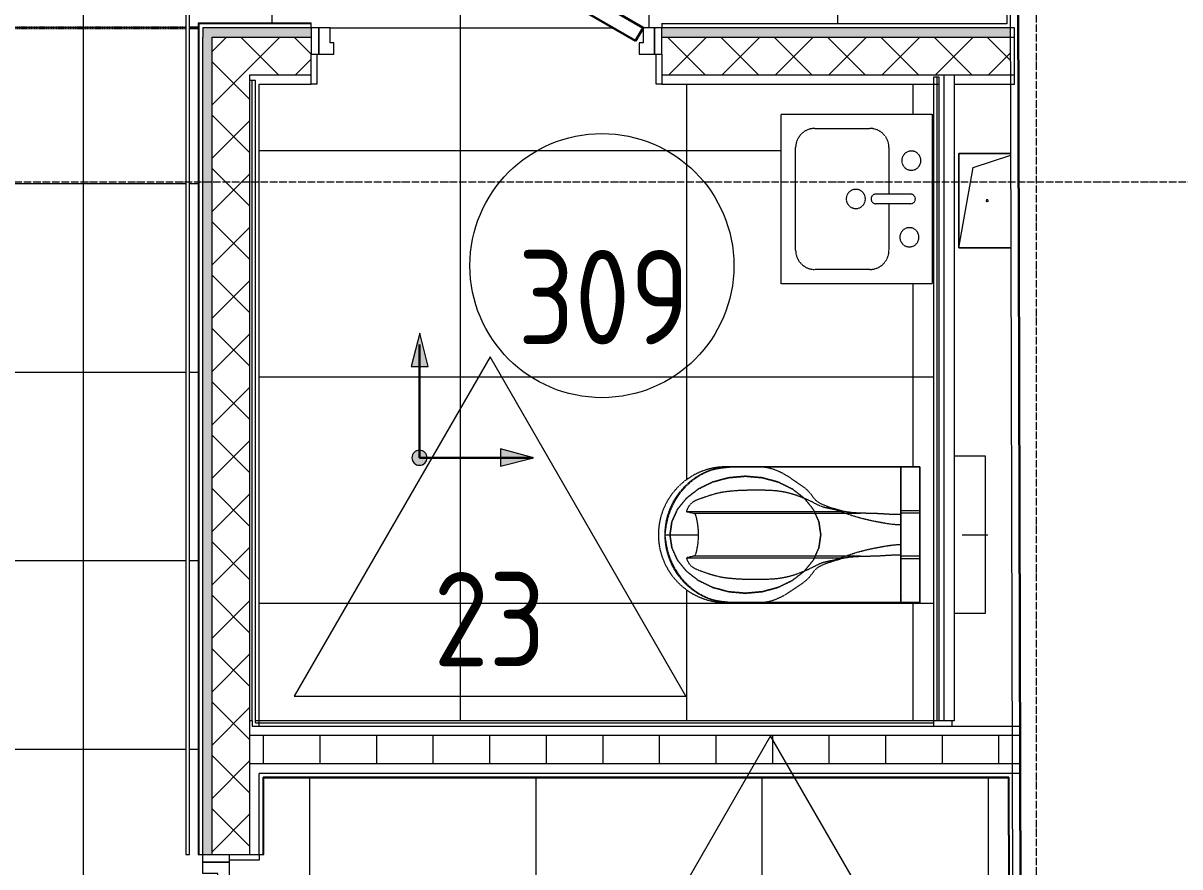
# Model space of a CAD drawing. Header units: millimetres. Extents: x -11798 to 72626, y -32713 to 44110.
# Drawn here: x 4462 to 7530, y 6479 to 8716 of the extents above; entities that cross this region are included whole.
import ezdxf

# ---------------------------------------------------------------- set-up
doc = ezdxf.new("R2010")
doc.units = ezdxf.units.MM
for name, pattern in [('200_ШТРИХ_ш1п0_6_', [1.6, 1, -0.6]), ('ADSK_Линия сетки', [25, 20, -2.5, 0, -2.5]), ('ADSK_Штриховая_ш3 п1_5', [4.5, 3, -1.5])]:
    doc.linetypes.add(name, pattern=pattern)
for name, color, linetype, lineweight in [('Двери', 7, 'Continuous', 9), ('Марки', 7, 'Continuous', 20), ('Марки помещений', 7, 'Continuous', 20), ('Обобщенные модели', 7, 'Continuous', 18), ('Оси', 7, 'Continuous', 9), ('Перекрытие', 7, 'Continuous', 18), ('Перекрытие штриховка', 7, 'Continuous', 18), ('Сантехника', 7, 'Continuous', 18), ('Стены внутренние', 7, 'Continuous', 18), ('Стены несущие', 7, 'Continuous', 30), ('Стены отделка', 7, 'Continuous', 30), ('Стены штриховка', 7, 'Continuous', 9), ('Узлы', 7, 'Continuous', 18)]:
    doc.layers.add(name, color=color, linetype=linetype, lineweight=lineweight)
doc.layers.add('Линии', color=7, linetype='Continuous', lineweight=9, true_color=0x00a600)
doc.layers.add('Линии разделители', color=4, linetype='ADSK_Штриховая_ш3 п1_5', lineweight=40, true_color=0x00ffff)
doc.styles.add('GOST Common_2', font='GOST_Common.ttf', dxfattribs={"width": 0.9, "height": 250})
pattern_1 = [(45, (0, 0), (-70.7107, 70.7107), []), (135, (0, 0), (-70.7107, -70.7107), [])]

# ---------------------------------------------------------------- blocks, each defined once
blk = doc.blocks.new('Sink - Kitchen _11_ - 450 x 400mm-659845-План полов 3-го этажа')
at = {"layer": 'Сантехника', "linetype": '200_ШТРИХ_ш1п0_6_'}
for p, q in [((-209.3, 197.7), (240.7, 197.7)), ((-209.3, -202.3), (-209.3, 197.7)), ((-209.3, -202.3), (-209.3, 197.7)), ((-209.3, 197.7), (240.7, 197.7)), ((240.7, 197.7), (240.7, -202.3)), ((240.7, 197.7), (240.7, -202.3)), ((-120.4, 159.6), (151.8, 159.6)), ((-171.2, -37.2), (-171.2, 108.8)), ((202.6, 108.8), (202.6, -37.2)), ((3, -145.2), (3, -53.1)), ((28.4, -145.2), (28.4, -53.1)), ((3, -88), (-120.4, -88)), ((151.8, -88), (28.4, -88)), ((240.7, -202.3), (-209.3, -202.3)), ((240.7, -202.3), (-209.3, -202.3))]:
    blk.add_line(p, q, dxfattribs=at)
for centre, radius, start, end in [((-120.4, 108.8), 50.8, 90, 180), ((151.8, 108.8), 50.8, 360, 90), ((15.7, 0), 25.4, 360, 180), ((15.7, 0), 25.4, 180, 0), ((-120.4, -37.2), 50.8, 180, 270), ((15.7, -53.1), 12.7, 360, 180), ((151.8, -37.2), 50.8, 270, 0), ((-85.9, -142.1), 25.4, 360, 180), ((117.3, -147.3), 25.4, 360, 180), ((-85.9, -142.1), 25.4, 180, 0), ((15.7, -145.2), 12.7, 180, 0), ((117.3, -147.3), 25.4, 180, 0)]:
    blk.add_arc(centre, radius, start, end, dxfattribs=at)
blk = doc.blocks.new('AC_Дверь_Однопольная_Стальная - 900х2100Н Д32п-6552410-План полов 3-го этажа')
at = {"layer": 'Двери', "lineweight": 30}
for p, q in [((-415, 75), (303.8, 490)), ((303.8, 490), (323.8, 455.4)), ((323.8, 455.4), (-395, 40.4)), ((-395, 40.4), (-415, 75))]:
    blk.add_line(p, q, dxfattribs=at)
at = {"layer": 'Двери'}
for p, q in [((-465, 75), (-445, 75)), ((-465, 5), (-465, 75)), ((-445, 75), (-415, 75)), ((-445, 5), (-445, 75)), ((-445, 75), (-445, 5)), ((-415, 75), (-415, 35)), ((415, 75), (445, 75)), ((415, 35), (415, 75)), ((445, 75), (445, 5)), ((445, 75), (465, 75)), ((445, 5), (445, 75)), ((465, 75), (465, 5)), ((-415, 35), (-405, 35)), ((-405, 35), (-405, 5)), ((405, 35), (415, 35)), ((405, 5), (405, 35)), ((-445, 5), (-465, 5)), ((-405, 5), (-445, 5)), ((445, 5), (405, 5)), ((465, 5), (445, 5))]:
    blk.add_line(p, q, dxfattribs=at)
blk = doc.blocks.new('AC_Дверь_Однопольная_Деревянная - 900х2100Н композитная Д-22л-6552334-План полов 3-го этажа')
at = {"layer": 'Двери', "lineweight": 30}
for p, q in [((-303.8, 490), (-323.8, 455.4)), ((415, 75), (-303.8, 490)), ((-323.8, 455.4), (395, 40.4)), ((395, 40.4), (415, 75))]:
    blk.add_line(p, q, dxfattribs=at)
at = {"layer": 'Двери'}
for p, q in [((-445, 75), (-465, 75)), ((-465, 75), (-465, 5)), ((-415, 75), (-445, 75)), ((-445, 75), (-445, 5)), ((-445, 5), (-445, 75)), ((-415, 35), (-415, 75)), ((445, 75), (415, 75)), ((415, 75), (415, 35)), ((445, 5), (445, 75)), ((465, 75), (445, 75)), ((445, 75), (445, 5)), ((465, 5), (465, 75)), ((-405, 35), (-415, 35)), ((-405, 5), (-405, 35)), ((415, 35), (405, 35)), ((405, 35), (405, 5)), ((-465, 5), (-445, 5)), ((-445, 5), (-405, 5)), ((405, 5), (445, 5)), ((445, 5), (465, 5))]:
    blk.add_line(p, q, dxfattribs=at)
blk = doc.blocks.new('SND_Унитаз_Jika_Olymp_с_инсталяцией - Унитаз_ выпуск прямой_ установка на пол_693х360х360_ PN30_12_ ХВ резьба HP DN15_ К гл_ кон П DN100-V51-План полов 3-го этажа')
at = {"layer": 'Сантехника', "linetype": '200_ШТРИХ_ш1п0_6_'}
for p, q in [((0, -61.7), (0, 6.3)), ((-208, 0), (-208, -82.1)), ((208, 0), (-208, 0)), ((208, -82.1), (208, 0)), ((-180, -174), (-180, -687.1)), ((180, -174), (-180, -174)), ((-180, -174), (180, -174)), ((-180, -224), (-180, -174)), ((-100, -173), (-100, -174)), ((-80, -173), (-100, -173)), ((-80, -173), (-100, -173)), ((-80, -174), (-80, -173)), ((-55, -173), (-55, -174)), ((55, -173), (-55, -173)), ((-53.1, -173), (-55, -173)), ((55, -173), (53.1, -173)), ((55, -174), (55, -173)), ((80, -173), (80, -174)), ((100, -173), (80, -173)), ((100, -173), (80, -173)), ((100, -174), (100, -173)), ((180, -687.1), (180, -174)), ((180, -174), (180, -224)), ((180, -224), (-180, -224))]:
    blk.add_line(p, q, dxfattribs=at)
at = {"layer": 'Сантехника', "color": 253, "linetype": '200_ШТРИХ_ш1п0_6_', "true_color": 0xa3a3a3}
for p, q in [((-180, -224), (-180, -174)), ((-180, -174), (180, -174)), ((-100, -174), (-80, -174)), ((-100, -174), (-80, -174)), ((-61.3, -174), (-63.7, -174)), ((-63.7, -174), (-63.7, -224)), ((-57, -174), (-61.3, -174)), ((-53.5, -174), (-57, -174)), ((-57, -174), (-57, -224)), ((-55, -174), (-53.1, -174)), ((-55, -174), (55, -174)), ((53.1, -174), (55, -174)), ((57, -174), (53.5, -174)), ((61.3, -174), (57, -174)), ((57, -174), (57, -224)), ((63.7, -174), (61.3, -174)), ((63.7, -174), (63.7, -224)), ((80, -174), (100, -174)), ((80, -174), (100, -174)), ((180, -174), (180, -224)), ((-63.7, -224), (-61.3, -224)), ((-61.3, -224), (-57, -224)), ((-57, -224), (-53.6, -224)), ((-53.3, -224), (-25.8, -224)), ((25.8, -224), (-25.8, -224)), ((53.3, -224), (25.8, -224)), ((53.6, -224), (57, -224)), ((57, -224), (61.3, -224)), ((61.3, -224), (63.7, -224)), ((57, -330.9), (57, -451.7)), ((-57, -451.7), (-57, -348.1)), ((-61.3, -453.6), (-61.3, -375.6)), ((61.3, -453.6), (61.3, -375.6)), ((-96.6, -480.1), (-121.2, -511.8)), ((-121.2, -511.8), (-139.7, -549.7))]:
    blk.add_line(p, q, dxfattribs=at)
at = {"layer": 'Сантехника', "color": 9, "linetype": '200_ШТРИХ_ш1п0_6_', "true_color": 0xc7c7c7}
for p, q in [((-28.5, -174), (-53.5, -174)), ((-53.1, -174), (53.1, -174)), ((-14.8, -174), (-27.6, -174)), ((14.2, -174), (-14.2, -174)), ((27.6, -174), (14.8, -174)), ((53.5, -174), (28.5, -174)), ((-53.6, -224), (53.6, -224)), ((-48, -224), (-53.3, -224)), ((-37.8, -224), (-46.9, -224)), ((-26.5, -224), (-36.8, -224)), ((0, -224), (-25.8, -224)), ((25.8, -224), (0, -224)), ((36.8, -224), (26.5, -224)), ((46.9, -224), (37.8, -224)), ((53.3, -224), (48, -224)), ((-57, -348.1), (-57, -330.9))]:
    blk.add_line(p, q, dxfattribs=at)
at = {"layer": 'Сантехника', "color": 251, "linetype": '200_ШТРИХ_ш1п0_6_', "true_color": 0x666666}
for p, q in [((53.1, -173), (-53.1, -173)), ((-180, -687.1), (-180, -224)), ((180, -224), (180, -687.1)), ((-61.3, -375.6), (-61.3, -374.1)), ((61.3, -375.6), (61.3, -374.1)), ((-61.3, -455.4), (-61.3, -453.6)), ((-61.3, -792.9), (-61.3, -456.3)), ((-57, -773.7), (-57, -451.7)), ((57, -451.7), (57, -773.7)), ((61.3, -456.3), (61.3, -453.6)), ((61.3, -792.9), (61.3, -457.2)), ((0, -836.5), (0, -761.4))]:
    blk.add_line(p, q, dxfattribs=at)
at = {"layer": 'Сантехника', "color": 254, "linetype": '200_ШТРИХ_ш1п0_6_', "true_color": 0xdddddd}
blk.add_line((0, -850.2), (0, -836.5), dxfattribs=at)
at = {"layer": 'Сантехника', "linetype": '200_ШТРИХ_ш1п0_6_', "flags": 128}
for points in [[(-61.7, -376.2), (-71.7, -411.6), (-75, -420.3)], [(75, -420.3), (62.3, -378.9), (61.7, -376.2)], [(0, -836.5), (-34.5, -831.5), (-67.3, -816.7), (-96.6, -792.9), (-121.2, -761.2), (-139.7, -723.3), (-151.1, -681), (-155, -636.5), (-151.1, -592), (-139.7, -549.7), (-121.2, -511.8), (-96.6, -480.1), (-67.3, -456.3), (-34.5, -441.5), (0, -436.5)], [(0, -436.5), (34.5, -441.5), (67.3, -456.3), (96.6, -480.1), (121.2, -511.8), (139.7, -549.7), (151.1, -592), (155, -636.5), (151.1, -681), (139.7, -723.3), (121.2, -761.2), (96.6, -792.9), (67.3, -816.7), (34.5, -831.5), (0, -836.5)]]:
    blk.add_lwpolyline(points, dxfattribs=at)
at = {"layer": 'Сантехника', "color": 251, "linetype": '200_ШТРИХ_ш1п0_6_', "true_color": 0x666666, "flags": 128}
for points in [[(0, -436.5), (-34.5, -441.5), (-67.3, -456.3), (-96.6, -480.1), (-121.2, -511.8), (-139.7, -549.7), (-151.1, -592), (-155, -636.5), (-151.1, -681), (-139.7, -723.3), (-121.2, -761.2), (-96.6, -792.9), (-67.3, -816.7), (-34.5, -831.5), (0, -836.5)], [(0, -836.5), (-34.5, -831.5), (-67.3, -816.7), (-96.6, -792.9), (-121.2, -761.2), (-139.7, -723.3), (-151.1, -681), (-155, -636.5), (-151.1, -592), (-139.7, -549.7), (-121.2, -511.8), (-96.6, -480.1), (-67.3, -456.3), (-34.5, -441.5), (0, -436.5)], [(0, -836.5), (34.5, -831.5), (67.3, -816.7), (96.6, -792.9), (121.2, -761.2), (139.7, -723.3), (151.1, -681), (155, -636.5), (151.1, -592), (139.7, -549.7), (121.2, -511.8), (96.6, -480.1), (67.3, -456.3), (34.5, -441.5), (0, -436.5)], [(0, -436.5), (34.5, -441.5), (67.3, -456.3), (96.6, -480.1), (121.2, -511.8), (139.7, -549.7), (151.1, -592), (155, -636.5), (151.1, -681), (139.7, -723.3), (121.2, -761.2), (96.6, -792.9), (67.3, -816.7), (34.5, -831.5), (0, -836.5)], [(-61.3, -792.9), (-59.2, -783.4), (-57, -773.7)], [(57, -773.7), (59.2, -783.4), (61.3, -792.9)]]:
    blk.add_lwpolyline(points, dxfattribs=at)
at = {"layer": 'Сантехника', "color": 253, "linetype": '200_ШТРИХ_ш1п0_6_', "true_color": 0xa3a3a3, "flags": 128}
for points in [[(0, -436.5), (-34.5, -441.5), (-67.3, -456.3), (-96.6, -480.1)], [(0, -836.5), (34.5, -831.5), (67.3, -816.7), (96.6, -792.9), (121.2, -761.2), (139.7, -723.3), (151.1, -681), (155, -636.5), (151.1, -592), (139.7, -549.7), (121.2, -511.8), (96.6, -480.1), (67.3, -456.3), (34.5, -441.5), (0, -436.5)], [(-139.7, -549.7), (-151.1, -592), (-155, -636.5), (-151.1, -681), (-139.7, -723.3), (-121.2, -761.2), (-96.6, -792.9), (-67.3, -816.7), (-34.5, -831.5), (0, -836.5)]]:
    blk.add_lwpolyline(points, dxfattribs=at)
at = {"layer": 'Сантехника', "linetype": '200_ШТРИХ_ш1п0_6_'}
blk.add_arc((0, -687.1), 180, 180, 360, dxfattribs=at)
at = {"layer": 'Сантехника', "color": 251, "linetype": '200_ШТРИХ_ш1п0_6_', "true_color": 0x666666}
for start, end in [(185.6382, 212.294), (327.706, 354.3618), (212.4218, 327.5782)]:
    blk.add_arc((0, -669.3), 180.9, start, end, dxfattribs=at)
at = {"layer": 'Сантехника', "color": 253, "linetype": '200_ШТРИХ_ш1п0_6_', "true_color": 0xa3a3a3}
for points, knots in [([(-63.7, -174), (-63.7, -174), (-123.3, -174), (-151, -174), (-165.4, -174), (-177, -174), (-180, -174)], [-0.4835333, -0.4835333, -0.4835333, -0.4835333, -0.3327462, -0.1789595, -0.0919515, 0, 0, 0, 0]), ([(180, -174), (177, -174), (165.4, -174), (151, -174), (123.3, -174), (63.7, -174), (63.7, -174)], [-0.4835333, -0.4835333, -0.4835333, -0.4835333, -0.3915817, -0.3045737, -0.1507871, 0, 0, 0, 0]), ([(-171.3, -224), (-169.6, -224), (-162.8, -224), (-157.6, -224), (-152.9, -224), (-152.8, -224)], [0.0610774, 0.0610774, 0.0610774, 0.0610774, 0.0919515, 0.1789595, 0.1802088, 0.1802088, 0.1802088, 0.1802088]), ([(-145.4, -224), (-138, -224), (-122.1, -224), (-92.6, -224), (-83.1, -224)], [0.2216194, 0.2216194, 0.2216194, 0.2216194, 0.3327462, 0.4029444, 0.4029444, 0.4029444, 0.4029444]), ([(109.4, -224), (110.7, -224), (113.5, -224), (116.1, -224), (117.4, -224)], [0.14103053, 0.14103053, 0.14103053, 0.14103053, 0.15078706, 0.16117775, 0.16117775, 0.16117775, 0.16117775]), ([(152.8, -224), (152.9, -224), (157.6, -224), (162.8, -224), (169.6, -224), (171.3, -224)], [0.3033245, 0.3033245, 0.3033245, 0.3033245, 0.3045737, 0.3915817, 0.4224559, 0.4224559, 0.4224559, 0.4224559]), ([(-64.4, -389.8), (-64.5, -390.3), (-65.2, -393.7), (-66.4, -400), (-68.6, -411), (-70.7, -421.2), (-73.1, -430.1), (-74.5, -434.3), (-75.2, -436.2)], [0.0325818, 0.0325818, 0.0325818, 0.0325818, 0.0357143, 0.0535714, 0.0714286, 0.1071429, 0.125, 0.1410134, 0.1410134, 0.1410134, 0.1410134]), ([(64.3, -389.1), (64.2, -388.5), (63.7, -386.4), (63.3, -384.3), (63, -382.8)], [0.96470665, 0.96470665, 0.96470665, 0.96470665, 0.96875, 0.97881568, 0.97881568, 0.97881568, 0.97881568]), ([(95.6, -479.3), (93.8, -474.9), (91, -468.2), (86.9, -459.6), (83.8, -453.5), (80.5, -447.5), (77.4, -441.4), (74.7, -435.1), (72.7, -428.8), (71.1, -422.5), (69.6, -415.7), (68.2, -408.7), (66.4, -399.8), (65.1, -393.3), (64.3, -389.2)], [0.7504978, 0.7504978, 0.7504978, 0.7504978, 0.78125, 0.796875, 0.8125, 0.828125, 0.84375, 0.859375, 0.875, 0.890625, 0.90625, 0.921875, 0.9375, 0.9643126, 0.9643126, 0.9643126, 0.9643126]), ([(-75.9, -437.9), (-76.7, -439.7), (-78.5, -443.7), (-81.9, -450.1), (-85.7, -457.2), (-89.3, -464.7), (-92.5, -471.9), (-94.6, -476.7), (-95.5, -479)], [0.145721, 0.145721, 0.145721, 0.145721, 0.1607143, 0.1785714, 0.1964286, 0.2142857, 0.2321429, 0.2490928, 0.2490928, 0.2490928, 0.2490928])]:
    blk.add_open_spline(points, degree=3, knots=knots, dxfattribs=at)
for points in [[(-180, -224), (-179.3, -224), (-178.6, -224), (-177.7, -224)], [(-176.6, -224), (-176, -224), (-175.4, -224), (-174.7, -224)], [(-174.6, -224), (-173.6, -224), (-172.5, -224), (-171.4, -224)], [(-152.6, -224), (-150.5, -224), (-148.3, -224), (-145.7, -224)], [(-83.1, -224), (-72.1, -224), (-63.7, -224), (-63.7, -224)], [(63.7, -224), (63.7, -224), (82.7, -224), (100.6, -224)], [(100.6, -224), (103.6, -224), (106.5, -224), (109.4, -224)], [(117.4, -224), (122.5, -224), (126.9, -224), (130.8, -224)], [(130.8, -224), (132.8, -224), (134.6, -224), (136.3, -224)], [(136.3, -224), (138, -224), (139.6, -224), (141.2, -224)], [(141.2, -224), (142.7, -224), (144.1, -224), (145.4, -224)], [(145.7, -224), (148.3, -224), (150.5, -224), (152.6, -224)], [(171.4, -224), (172.5, -224), (173.6, -224), (174.6, -224)], [(174.7, -224), (175.4, -224), (176, -224), (176.6, -224)], [(177.7, -224), (178.6, -224), (179.3, -224), (180, -224)], [(-54.4, -260.4), (-54.4, -260.6), (-54.4, -260.8), (-54.4, -260.9)], [(54.4, -260.9), (54.4, -260.8), (54.4, -260.6), (54.4, -260.4)], [(-63.2, -383.7), (-63.6, -385.6), (-64, -387.6), (-64.4, -389.6)], [(-61.3, -374.1), (-61.9, -376.9), (-62.4, -379.8), (-63, -382.7)], [(62.9, -382.4), (62.4, -379.5), (61.8, -376.7), (61.3, -374.1)]]:
    blk.add_open_spline(points, degree=3, dxfattribs=at)
at = {"layer": 'Сантехника', "color": 251, "linetype": '200_ШТРИХ_ш1п0_6_', "true_color": 0x666666}
for points, knots in [([(-53.3, -224), (-53.2, -227), (-53.2, -231.6), (-53.3, -237.7), (-53.4, -242.2), (-53.6, -246.8), (-53.8, -251.4), (-54.1, -255.9), (-54.3, -258.9), (-54.4, -260.4)], [-1, -1, -1, -1, -0.9166667, -0.875, -0.8333333, -0.7916667, -0.75, -0.7083333, -0.6666667, -0.6666667, -0.6666667, -0.6666667]), ([(52.7, -359.6), (52.5, -359.1), (43.8, -332.7), (35.3, -298.5), (25.9, -241.7), (25.8, -224)], [1.9415219, 1.9415219, 1.9415219, 1.9415219, 1.9457294, 2.1573334, 2.2969868, 2.2969868, 2.2969868, 2.2969868]), ([(53.4, -242.2), (53.4, -240.7), (53.3, -237.7), (53.2, -231.6), (53.2, -227), (53.3, -224)], [-0.1666667, -0.1666667, -0.1666667, -0.1666667, -0.125, -0.0833333, 0, 0, 0, 0]), ([(54.4, -260.4), (54.3, -259.7), (54.3, -258.2), (54.1, -255.2), (53.8, -251.4), (53.6, -246.8), (53.5, -243.8), (53.4, -242.2)], [-0.3333333, -0.3333333, -0.3333333, -0.3333333, -0.3125, -0.2916667, -0.25, -0.2083333, -0.1666667, -0.1666667, -0.1666667, -0.1666667]), ([(-54.4, -260.9), (-54.4, -261.5), (-54.5, -262.8), (-54.7, -265.7), (-54.9, -269.4), (-55.2, -273.8), (-55.5, -278.3), (-55.7, -282.8), (-55.9, -287.3), (-56, -291.1), (-56.1, -294.1), (-56.2, -296.4), (-56.2, -298.6), (-56.3, -301.6), (-56.4, -305.4), (-56.5, -309.1), (-56.5, -312), (-56.6, -313.5), (-56.6, -314.2)], [-0.662481, -0.662481, -0.662481, -0.662481, -0.6458333, -0.625, -0.5833333, -0.5416667, -0.5, -0.4583333, -0.4166667, -0.375, -0.3541667, -0.3333333, -0.3125, -0.2916667, -0.25, -0.2083333, -0.1875, -0.1666667, -0.1666667, -0.1666667, -0.1666667]), ([(-30.4, -267.3), (-31.3, -272.8), (-36.6, -301.9), (-41.6, -323.2), (-47.2, -342.2)], [0.1020883, 0.1020883, 0.1020883, 0.1020883, 0.1396534, 0.3062649, 0.3062649, 0.3062649, 0.3062649]), ([(57, -330.9), (57, -328.2), (56.9, -324.1), (56.8, -319.2), (56.7, -316.4), (56.6, -314.2), (56.5, -312), (56.5, -309.1), (56.4, -305.4), (56.3, -301.6), (56.2, -298.6), (56.2, -296.4), (56.1, -294.1), (56, -291.1), (55.9, -287.3), (55.7, -282.8), (55.5, -278.3), (55.2, -273.8), (54.9, -269.4), (54.7, -265.7), (54.5, -262.8), (54.4, -261.5), (54.4, -260.9)], [-1, -1, -1, -1, -0.9166667, -0.875, -0.8541667, -0.8333333, -0.8125, -0.7916667, -0.75, -0.7083333, -0.6875, -0.6666667, -0.6458333, -0.625, -0.5833333, -0.5416667, -0.5, -0.4583333, -0.4166667, -0.375, -0.3541667, -0.337519, -0.337519, -0.337519, -0.337519]), ([(-57, -330.9), (-57.1, -333.5), (-57.3, -337.1), (-57.5, -341.5), (-57.7, -344.6), (-57.9, -347.4), (-58.1, -349.9), (-58.3, -352.3), (-58.5, -354.1), (-58.6, -355.6), (-58.8, -357), (-59, -358.6), (-59.2, -360.5), (-59.4, -361.7), (-59.4, -362.2)], [-1, -1, -1, -1, -0.9, -0.85, -0.8, -0.75, -0.7, -0.65, -0.6, -0.575, -0.55, -0.5, -0.45, -0.4, -0.4, -0.4, -0.4]), ([(-56.6, -314.2), (-56.6, -314.9), (-56.7, -316.4), (-56.8, -319.2), (-56.9, -324.1), (-57, -328.2), (-57, -330.9)], [-0.1666667, -0.1666667, -0.1666667, -0.1666667, -0.1458333, -0.125, -0.0833333, 0, 0, 0, 0]), ([(61.3, -374.1), (61, -372.4), (60.5, -369.6), (60, -366.1), (59.7, -364), (59.4, -362.2), (59.2, -360.5), (59, -358.6), (58.8, -357), (58.6, -355.6), (58.5, -354.5), (58.4, -353.4), (58.3, -351.9), (58.1, -349.9), (57.9, -347.4), (57.7, -344.6), (57.5, -341.5), (57.3, -337.1), (57.1, -333.5), (57, -330.9)], [-1, -1, -1, -1, -0.8, -0.7, -0.65, -0.6, -0.55, -0.5, -0.45, -0.425, -0.4, -0.375, -0.35, -0.3, -0.25, -0.2, -0.15, -0.1, 0, 0, 0, 0]), ([(-59.4, -362.2), (-59.5, -362.8), (-59.7, -364), (-60, -366.1), (-60.2, -367.6), (-60.4, -368.6)], [-0.4, -0.4, -0.4, -0.4, -0.35, -0.3, -0.2, -0.2, -0.2, -0.2]), ([(-47.2, -342.2), (-48.7, -347.3), (-50.5, -353.1), (-52.5, -359.1), (-52.7, -359.6)], [0.3062649, 0.3062649, 0.3062649, 0.3062649, 0.35125739, 0.35546488, 0.35546488, 0.35546488, 0.35546488]), ([(146.6, -772.8), (148.3, -770.5), (156.2, -759.4), (166.6, -739.7), (174.6, -716.7), (180, -671.5), (180, -628.9), (180, -593), (176.2, -566.8), (160.9, -531.7), (138.4, -500.1), (117, -467.4), (89.3, -451.4), (77.2, -427.9), (59.9, -381.5), (52.9, -360.3)], [0.412396, 0.412396, 0.412396, 0.412396, 0.440465, 0.549855, 0.661365, 0.784431, 0.920061, 1.034847, 1.144883, 1.258166, 1.385176, 1.505348, 1.612311, 1.767859, 1.939678, 1.939678, 1.939678, 1.939678]), ([(-59.6, -379.7), (-65.1, -395.2), (-78.7, -430.7), (-89.3, -451.4), (-117, -467.4), (-131.1, -489), (-139, -500.4), (-139.4, -501.1)], [0.4083532, 0.4083532, 0.4083532, 0.4083532, 0.5291275, 0.6846754, 0.791639, 0.9118103, 0.9187947, 0.9187947, 0.9187947, 0.9187947]), ([(108, -513.3), (107.9, -512.9), (107.2, -510.3), (105.7, -505.6), (103.4, -499.1), (101, -492.6), (98.5, -486.4), (96.8, -482.2), (96, -480.2)], [0.66926692, 0.66926692, 0.66926692, 0.66926692, 0.671875, 0.6875, 0.703125, 0.71875, 0.734375, 0.74830462, 0.74830462, 0.74830462, 0.74830462]), ([(-148.7, -514.8), (-152.9, -521), (-163.5, -537.5), (-176.2, -566.8), (-180, -593), (-180, -615.5), (-180, -627.8), (-180, -628)], [0.9698389, 0.9698389, 0.9698389, 0.9698389, 1.0388212, 1.1521038, 1.2621401, 1.3769255, 1.3781921, 1.3781921, 1.3781921, 1.3781921]), ([(91.2, -766.5), (92.2, -764.4), (93.9, -759.9), (97.2, -750.8), (101.1, -739.7), (105.5, -726.3), (108.7, -714.8), (110.8, -705.9), (112.1, -699.4), (113.2, -693), (114.1, -686.2), (114.9, -679), (115.6, -671.8), (116.2, -664.9), (116.7, -658.4), (117.1, -651.7), (117.4, -644.5), (117.6, -637.2), (117.7, -630), (117.8, -622.9), (117.8, -613.3), (117.8, -603.6), (117.8, -594.4), (117.8, -587.8), (117.6, -581.2), (117.4, -572.1), (116.7, -560.2), (115.5, -548.8), (114, -539.6), (112.8, -532.6), (111.3, -525.6), (109.7, -519.3), (108.6, -515.3), (108.1, -513.6)], [0.09375, 0.09375, 0.09375, 0.09375, 0.109375, 0.125, 0.15625, 0.1875, 0.21875, 0.234375, 0.25, 0.265625, 0.28125, 0.296875, 0.3125, 0.328125, 0.34375, 0.359375, 0.375, 0.390625, 0.40625, 0.421875, 0.4375, 0.46875, 0.484375, 0.5, 0.515625, 0.53125, 0.5625, 0.59375, 0.609375, 0.625, 0.640625, 0.65625, 0.6686345, 0.6686345, 0.6686345, 0.6686345]), ([(-111, -524.7), (-111.6, -527.3), (-112.8, -532.6), (-114.7, -543), (-116.4, -556.1), (-117.3, -569.9), (-117.6, -580.1), (-117.7, -584.9), (-117.7, -587.2)], [0.3571429, 0.3571429, 0.3571429, 0.3571429, 0.375, 0.3928571, 0.4285714, 0.4642857, 0.4821429, 0.4984632, 0.4984632, 0.4984632, 0.4984632]), ([(-117.7, -587.8), (-117.8, -590.3), (-117.8, -595.3), (-117.8, -605.7), (-117.8, -619.6), (-117.7, -633.5), (-117.4, -644.5), (-117, -652.7), (-116.5, -660.4), (-116, -667.8), (-115.3, -675.6), (-114.4, -683.5), (-113.4, -691.6), (-112.1, -699.6), (-110.5, -707.3), (-108.6, -714.9), (-106.6, -722.2), (-104.3, -729.7), (-101.8, -737.4), (-99.1, -745.3), (-96.3, -753.4), (-93.4, -761.2), (-90.4, -768.6), (-86.8, -775.2), (-82.4, -780.9), (-76.8, -785.9), (-70, -789.9), (-64.6, -792), (-61.7, -792.9)], [0.5, 0.5, 0.5, 0.5, 0.5178571, 0.5357143, 0.5714286, 0.6071429, 0.625, 0.6428571, 0.6607143, 0.6785714, 0.6964286, 0.7142857, 0.7321429, 0.75, 0.7678571, 0.7857143, 0.8035714, 0.8214286, 0.8392857, 0.8571429, 0.875, 0.8928571, 0.9107143, 0.9285714, 0.9464286, 0.9642857, 0.9821429, 0.9992765, 0.9992765, 0.9992765, 0.9992765]), ([(-180, -628), (-180, -642.3), (-180, -665.6), (-177.6, -690.1), (-176.6, -698)], [1.3781921, 1.3781921, 1.3781921, 1.3781921, 1.5125553, 1.5823687, 1.5823687, 1.5823687, 1.5823687]), ([(-176.6, -698), (-175.8, -703.9), (-172.9, -721.4), (-168.2, -735.1), (-162.8, -746.4), (-161.2, -749.4)], [1.5823687, 1.5823687, 1.5823687, 1.5823687, 1.6356217, 1.7471319, 1.7865453, 1.7865453, 1.7865453, 1.7865453]), ([(-161.2, -749.4), (-158.5, -754.8), (-153.9, -762.6), (-148.3, -770.5), (-146.6, -772.8)], [1.78654526, 1.78654526, 1.78654526, 1.78654526, 1.85652145, 1.88459124, 1.88459124, 1.88459124, 1.88459124]), ([(-55.6, -770.9), (-54.7, -770), (-51.9, -768.6), (-45.1, -766.7), (-37.5, -765.2), (-30.6, -764), (-25, -763.2), (-19, -762.5), (-10.8, -761.7), (-4.3, -761.5), (0, -761.4)], [-0.8571429, -0.8571429, -0.8571429, -0.8571429, -0.7142857, -0.5714286, -0.4285714, -0.3571429, -0.2857143, -0.2142857, -0.1428571, 0, 0, 0, 0]), ([(0, -761.4), (4.3, -761.5), (10.8, -761.7), (19, -762.5), (25, -763.2), (30.6, -764), (37.5, -765.2), (45.1, -766.7), (51.8, -768.6), (54.5, -770), (55.5, -770.7)], [-1, -1, -1, -1, -0.8571429, -0.7857143, -0.7142857, -0.6428571, -0.5714286, -0.4285714, -0.2857143, -0.1501056, -0.1501056, -0.1501056, -0.1501056]), ([(61.7, -792.9), (64.1, -792.2), (68.8, -790.4), (75, -787.1), (80.3, -783), (84.6, -778.3), (88.2, -772.9), (90.1, -768.9), (91, -767)], [0.000766, 0.000766, 0.000766, 0.000766, 0.015625, 0.03125, 0.046875, 0.0625, 0.078125, 0.09263221, 0.09263221, 0.09263221, 0.09263221]), ([(79.2, -828.9), (96.8, -820.1), (120.9, -803.2), (139.4, -782.4), (145.9, -773.8)], [0.1531325, 0.1531325, 0.1531325, 0.1531325, 0.3021674, 0.4083532, 0.4083532, 0.4083532, 0.4083532]), ([(-124, -798.1), (-123.7, -798.4), (-115.4, -806.1), (-106.2, -813.2), (-96.1, -819.5)], [1.9907219, 1.9907219, 1.9907219, 1.9907219, 1.9948194, 2.0928102, 2.0928102, 2.0928102, 2.0928102]), ([(-78.3, -829.4), (-78, -829.5), (-60, -838.4), (-38.3, -846.1), (0, -850.2)], [2.1463883, 2.1463883, 2.1463883, 2.1463883, 2.148663, 2.2969868, 2.2969868, 2.2969868, 2.2969868]), ([(0, -850.2), (38.3, -846.1), (60, -838.4), (78, -829.5), (78.3, -829.4)], [0, 0, 0, 0, 0.1483237, 0.1505985, 0.1505985, 0.1505985, 0.1505985])]:
    blk.add_open_spline(points, degree=3, knots=knots, dxfattribs=at)
for points in [[(-25.8, -224), (-25.9, -236.9), (-27.9, -252.5), (-30.4, -267.3)], [(-52.9, -360.3), (-55, -366.6), (-57.3, -373.1), (-59.6, -379.7)], [(-60.4, -368.6), (-60.7, -370.6), (-61, -372.4), (-61.3, -374.1)], [(-96, -480.2), (-97.9, -484.8), (-99.8, -489.4), (-101.6, -494.1)], [(-139.4, -501.1), (-142.5, -505.6), (-145.7, -510.2), (-148.7, -514.8)], [(-101.6, -494.1), (-102.5, -496.6), (-104.3, -501.6), (-106.8, -509.1), (-109.1, -516.8), (-110.4, -522.1), (-111, -524.7)], [(-145.9, -773.8), (-139.6, -782.1), (-132.2, -790.4), (-124, -798.1)], [(-57, -773.7), (-57, -772.6), (-56.5, -771.7), (-55.6, -770.9)], [(55.6, -770.9), (56.5, -771.7), (57, -772.6), (57, -773.7)], [(-96.1, -819.5), (-90.9, -822.8), (-85.2, -825.9), (-79.2, -828.9)]]:
    blk.add_open_spline(points, degree=3, dxfattribs=at)
blk = doc.blocks.new('GM_Отверстие прямоугольное _в плите_ - Отверстие-V54-План полов 3-го этажа')
at = {"layer": 'Обобщенные модели'}
for p, q in [((-75, -125), (-75, 125)), ((-75, 125), (62.9, 125)), ((62.9, 125), (-75, 125)), ((-75, 125), (-75, -125)), ((-37.5, 87.5), (62.9, 121)), ((-75, -125), (-37.5, 87.5)), ((63.6, -125), (-75, -125)), ((-75, -125), (63.6, -125))]:
    blk.add_line(p, q, dxfattribs=at)
for start, end in [(360, 180), (180, 360), (60, 165), (300, 360), (195, 270)]:
    blk.add_arc((0, 0), 2.5, start, end, dxfattribs=at)
blk = doc.blocks.new('ADSK_Марка_Помещение_ОдноЗначение - Номер-159740-План полов 3-го этажа')
at = {"layer": 'Марки помещений'}
blk.add_circle((0, 0), 3.5, dxfattribs=at)
blk = doc.blocks.new('ADSK_Марка_ПерекрытиеПол - Экземпляр_Отделка пола-158379-План полов 3-го этажа')
at = {"layer": 'Марки', "color": 1, "true_color": 0xff0000}
for p, q in [((0, 9), (-5.196, 0)), ((5.196, 0), (0, 9)), ((-5.196, 0), (5.196, 0))]:
    blk.add_line(p, q, dxfattribs=at)
blk = doc.blocks.new('ADSK_Марка_ПерекрытиеПол - Экземпляр_Отделка пола-V59-План полов 3-го этажа')
at = {"layer": 'Марки', "color": 1, "true_color": 0xff0000}
for p, q in [((0, 9), (-5.196, 0)), ((5.196, 0), (0, 9)), ((-5.196, 0), (5.196, 0))]:
    blk.add_line(p, q, dxfattribs=at)

msp = doc.modelspace()

# ---------------------------------------------------------------- hatches: boundary and pattern name
at = {"layer": 'Перекрытие штриховка', "lineweight": 9, "true_color": 0x787878}
h = msp.add_hatch(dxfattribs=at)
h.set_pattern_fill('FP_59', color=8, style=0, pattern_type=2)
h.set_pattern_definition([(0, (10622.2, 41790.47), (0, 500), []), (90, (10622.2, 41790.47), (-500, 3e-14), [])])
h.paths.add_polyline_path([(7069.038, 8715.542), (7071.043, 8713.542), (7070.517, 8715.542)])
h.paths.add_polyline_path([(1326, 8703.542), (4893.531, 8703.542), (4893.531, 8748.542), (5226.372, 8748.542), (5226.372, 8738.542), (4903.531, 8738.542), (4903.531, 8703.542), (4926.531, 8703.542), (4926.531, 8713.542), (4928.531, 8713.542), (4928.533, 8715.542), (5226.372, 8715.542), (5226.372, 8703.542), (6026.372, 8703.542), (5367.571, 9083.901), (5387.571, 9118.542), (6106.372, 8703.542), (6156.372, 8703.542), (6156.372, 8715.542), (7069.038, 8715.542), (7069.038, 8908.238), (7070.517, 8908.238), (7070.517, 8910.238), (7277.313, 8910.238), (7277.313, 8913.238), (7065.503, 8913.238), (7065.976, 8738.542), (6156.372, 8738.542), (6156.372, 8748.542), (7055.949, 8748.542), (7055.476, 8923.238), (7277.313, 8923.238), (7277.313, 12043.264), (7068.494, 12043.264), (7068.494, 12053.264), (7277.313, 12053.264), (7277.313, 12056.264), (7068.494, 12056.264), (7068.494, 12088.264), (7056.494, 12088.264), (7056.494, 12198.783), (7053.494, 12198.783), (7053.494, 12088.264), (7043.494, 12088.264), (7043.494, 12198.783), (5841.225, 12198.783), (5841.225, 12208.783), (7043.494, 12208.783), (7043.494, 12231.783), (5841.225, 12231.783), (5841.225, 12283.783), (4141.225, 12283.783), (4141.225, 12231.783), (2730, 12231.783), (2730, 12243.783), (2698, 12243.653), (2696.959, 12403.783), (2673.958, 12403.783), (2675.001, 12243.425), (2664.999, 12243.653), (2663.958, 12403.783), (185, 12403.783), (185, 11958.399), (175, 11958.399), (175, 12403.783), (152, 12403.783), (152, 11954.399), (150, 11954.399), (150, 11952.399), (-15, 11952.399), (-15, 11929.399), (146, 11929.399), (146, 11919.399), (-15, 11919.399), (-15, 11194), (-25, 11194), (-25, 11952.399), (-48, 11952.399), (-48, 11194), (-60, 11194), (-60, 11084.359), (392, 10301.472), (384.206, 10296.972), (389.206, 10288.312), (344.172, 10262.312), (349.172, 10253.652), (341.378, 10249.152), (-60, 10944.359), (-60, 10043.641), (21.378, 10184.592), (29.172, 10180.092), (34.172, 10188.752), (79.206, 10162.752), (84.206, 10171.413), (92, 10166.913), (-60, 9903.641), (-60, 9794), (-48, 9794), (-48, 8728.542), (-25, 8728.542), (-25, 9794), (-15, 9794), (-15, 8728.542), (1326, 8728.542), (1326, 8718.542), (-15, 8718.542), (-15, 8709.184), (15.059, 8708.59), (130.495, 8708.59), (130.994, 8715.542), (1190.865, 8715.542), (1190.865, 8713.542), (1192.865, 8713.542), (1192.865, 8703.542)])
h.paths.add_polyline_path([(-25, 8709.382), (-25, 8718.542), (-48, 8718.542), (-48, 8709.837)])
h.paths.add_polyline_path([(-50, 11952.399), (-48, 11952.399), (-50, 11954.399)])
h.paths.add_polyline_path([(2964.536, 12198.783), (2730, 12198.783), (2730, 12208.783), (4141.225, 12208.783), (4141.225, 12198.783), (3469.697, 12198.783)])
h.paths.add_polyline_path([(7053.494, 12208.783), (7056.494, 12208.783), (7056.494, 12231.783), (7053.494, 12231.783), (7053.494, 12218.921)])
h = msp.add_hatch(dxfattribs=at)
h.set_pattern_fill('FP_19', color=8, style=0, pattern_type=2)
h.set_pattern_definition([(270, (1122.2, 35290.47), (500, 3e-14), []), (0, (1122.2, 35290.47), (0, 500), [])])
h.paths.add_polyline_path([(4928.531, 551.098), (4926.531, 553.098), (4926.531, 551.098)])
h.paths.add_polyline_path([(221.103, 553.098), (239.105, 553.098), (239.074, 556.098), (221.073, 556.098)])
h.paths.add_polyline_path([(4893.531, 553.098), (4893.531, 556.098), (351.865, 556.098), (351.865, 553.098), (3974.858, 553.098)])
h.paths.add_polyline_path([(249.229, 553.098), (339.865, 553.098), (339.865, 556.098), (249.074, 556.098), (249.105, 553.098)])
h.paths.add_polyline_path([(4903.531, 553.098), (4926.531, 553.098), (4926.531, 939.308), (4938.531, 939.308), (4938.531, 989.308), (4978.531, 989.308), (4978.531, 999.308), (4988.531, 999.308), (4988.531, 1949.308), (4978.531, 1949.308), (4978.531, 1959.308), (4938.531, 1959.308), (4938.531, 2009.308), (4926.531, 2009.308), (4926.531, 5581.56), (4938.531, 5581.56), (4938.531, 5631.56), (4978.531, 5631.56), (4978.531, 5641.56), (4988.531, 5641.56), (4988.531, 6451.56), (4978.531, 6451.56), (4978.531, 6461.56), (4938.531, 6461.56), (4938.531, 6511.56), (4926.531, 6511.56), (4926.531, 8703.542), (4903.531, 8703.542), (4903.531, 6511.56), (4893.531, 6511.56), (4893.531, 8703.542), (1192.865, 8703.542), (1192.865, 7405), (1190.865, 7405), (1190.865, 7403), (351.865, 7403), (351.865, 566.098), (4893.531, 566.098), (4893.531, 939.308), (4903.531, 939.308), (4903.531, 556.098)])
h.paths.add_polyline_path([(220.969, 566.098), (238.97, 566.098), (226.665, 1767.654), (339.865, 1767.654), (339.865, 2802.499), (215.874, 2802.499), (188.743, 5439.534), (339.865, 5439.534), (339.865, 6467.445), (163.023, 6467.445), (153.34, 7403), (150.361, 7403), (160.229, 6459.445), (332.891, 6458.772), (332.891, 6457.445), (334.891, 6457.445), (334.891, 5449.534), (332.891, 5449.534), (332.887, 5447.534), (170.556, 5447.534), (197.955, 2794.499), (332.429, 2794.499), (332.429, 2792.499), (334.429, 2792.499), (334.429, 1777.654), (332.429, 1777.654), (332.429, 1775.654), (208.477, 1775.654), (219.227, 734.765)])
h.paths.add_polyline_path([(248.971, 566.098), (339.865, 566.098), (339.865, 1757.654), (236.665, 1757.654), (245.031, 947.584)])
h.paths.add_polyline_path([(4938.531, 989.308), (4453.531, 1829.353), (4488.172, 1849.353), (4973.172, 1009.308), (4963.89, 1003.949)])
h.paths.add_polyline_path([(4893.531, 2009.308), (4893.531, 5581.56), (4903.531, 5581.56), (4903.531, 2009.308)])
h.paths.add_polyline_path([(291.36, 2812.499), (339.865, 2812.499), (339.865, 5429.534), (198.743, 5429.534), (225.771, 2812.499)])
h.paths.add_polyline_path([(4938.531, 5631.56), (4523.531, 6350.362), (4558.172, 6370.362), (4973.172, 5651.56), (4963.89, 5646.201)])
h.paths.add_polyline_path([(172.92, 6477.445), (339.865, 6477.445), (339.865, 7403), (163.361, 7403), (167.573, 6995.182)])
h.paths.add_polyline_path([(149.556, 7403), (149.556, 7403.796), (148.34, 7405), (148.36, 7403)])
h = msp.add_hatch(dxfattribs=at)
h.set_pattern_fill('FP_80', color=8, style=0, pattern_type=2)
h.set_pattern_definition([(0, (6222.2, 7777.75), (0, 600), []), (90, (6222.2, 7777.75), (-600, 4e-14), [])])
h.paths.add_polyline_path([(6877.025, 6866.952), (6877.025, 8553.542), (6141.372, 8553.542), (6141.372, 8633.542), (6096.372, 8633.542), (6096.372, 8663.542), (6106.372, 8663.542), (6106.372, 8703.542), (6086.372, 8668.901), (6026.372, 8703.542), (5276.372, 8703.542), (5276.372, 8663.542), (5286.372, 8663.542), (5286.372, 8633.542), (5241.372, 8633.542), (5241.372, 8553.542), (5088.531, 8553.542), (5088.531, 6866.952), (6774.765, 6866.952)])
h.paths.add_polyline_path([(6926.08, 6851.952), (6926.038, 6866.952), (6877.025, 6866.952), (6877.025, 6851.952), (6905.025, 6851.952)])
h.paths.add_polyline_path([(6790.141, 7179.452), (6327.064, 7179.452), (6280.477, 7185.585), (6237.064, 7203.567), (6199.785, 7232.173), (6171.18, 7269.452), (6152.801, 7315.878), (6147.582, 7363.388), (6153.197, 7406.04), (6171.18, 7449.452), (6199.785, 7486.731), (6237.064, 7515.337), (6281.271, 7533.423), (6333.137, 7539.452), (6840.141, 7539.452), (6840.141, 7179.452)])
h.paths.add_polyline_path([(6685.959, 8024.542), (6472.931, 8024.542), (6472.931, 8474.542), (6872.931, 8474.542), (6872.931, 8024.542)])
h = msp.add_hatch(dxfattribs=at)
h.set_pattern_fill('FP_52', color=8, style=0, pattern_type=2)
h.set_pattern_definition([(270, (1622.2, 38790.5), (600, 4e-14), []), (0, (1622.2, 38790.5), (0, 600), [])])
h.paths.add_polyline_path([(7074.451, 6714.952), (7076.418, 6716.952), (7074.445, 6716.952)])
h.paths.add_polyline_path([(7081.572, 4083.057), (7074.451, 6714.952), (5100.531, 6714.952), (5100.531, 6511.56), (5088.531, 6511.56), (5088.531, 6496.56), (5008.531, 6496.56), (5008.531, 6451.56), (4988.531, 6451.56), (4988.531, 5641.56), (5008.531, 5641.56), (5008.531, 5596.56), (5088.531, 5596.56), (5088.531, 5581.56), (5100.531, 5581.56), (5100.531, 4083.057), (7080.598, 4083.057)])
h.paths.add_polyline_path([(7083.577, 4081.057), (7083.572, 4083.057), (7081.572, 4083.057), (7083.572, 4081.062)])
h.paths.add_polyline_path([(5098.531, 4081.057), (5100.531, 4083.057), (5098.531, 4083.057)])
h.paths.add_polyline_path([(5100.531, 6714.952), (5100.531, 6716.952), (5098.531, 6716.952)])
at = {"layer": 'Стены внутренние'}
h = msp.add_hatch(color=256, dxfattribs=at)
h.paths.add_polyline_path([(4985.18, 8678.542), (5226.372, 8678.542), (5226.372, 8703.542), (4938.531, 8703.542), (4938.531, 8678.542), (4963.531, 8678.542)])
h.paths.add_polyline_path([(6611.994, 8678.542), (7081.138, 8678.542), (7080.598, 8703.542), (6156.372, 8703.542), (6156.372, 8678.542)])
h = msp.add_hatch(color=256, dxfattribs=at)
h.paths.add_polyline_path([(4938.531, 4071.057), (4963.531, 4071.057), (4963.531, 5581.56), (4938.531, 5581.56), (4938.531, 5522.355)])
h.paths.add_polyline_path([(4963.531, 6511.56), (4963.531, 8678.542), (4938.531, 8678.542), (4938.531, 6511.56)])
at = {"layer": 'Стены внутренние', "lineweight": 9, "true_color": 0x0000ff}
h = msp.add_hatch(dxfattribs=at)
h.set_pattern_fill('FP_2', color=5, style=0, pattern_type=2)
h.set_pattern_definition(pattern_1)
h.paths.add_polyline_path([(4963.531, 8578.542), (5226.372, 8578.542), (5226.372, 8678.542), (4963.531, 8678.542)])
h.paths.add_polyline_path([(7005.824, 8578.542), (7081.409, 8578.542), (7080.598, 8678.542), (6156.372, 8678.542), (6156.372, 8578.542), (6932.025, 8578.542)])
h = msp.add_hatch(dxfattribs=at)
h.set_pattern_fill('FP_2', color=5, style=0, pattern_type=2)
h.set_pattern_definition(pattern_1)
h.paths.add_polyline_path([(5063.531, 4071.057), (5063.531, 5581.56), (4963.531, 5581.56), (4963.531, 4071.057), (4988.531, 4071.057)])
h.paths.add_polyline_path([(4973.172, 6511.56), (5063.531, 6511.56), (5063.531, 8578.542), (4963.531, 8578.542), (4963.531, 6511.56)])
at = {"layer": 'Стены внутренние', "lineweight": 9}
h = msp.add_hatch(dxfattribs=at)
h.set_pattern_fill('FP_13', color=256, style=0, pattern_type=2)
h.set_pattern_definition([(0, (0, 0), (0, 150), []), (90, (0, 0), (-150, 9e-15), [])])
h.paths.add_polyline_path([(6783.587, 6751.952), (7086.351, 6751.952), (7086.148, 6826.952), (5063.531, 6826.952), (5063.531, 6751.952), (6141.372, 6751.952)])
at = {"layer": 'Узлы', "true_color": 0xff0000}
for points in [[(5518.475, 7805.587), (5536.521, 7805.587), (5514.538, 7893.757), (5490.913, 7805.587), (5508.122, 7805.587)], [(5513.299, 7543.542), (5518.475, 7544.224), (5523.299, 7546.222), (5527.441, 7549.4), (5530.619, 7553.542), (5532.617, 7558.366), (5533.299, 7563.542), (5532.379, 7569.294), (5530.619, 7573.542), (5527.441, 7577.685), (5523.299, 7580.863), (5518.475, 7582.861), (5513.299, 7583.542), (5508.122, 7582.861), (5503.299, 7580.863), (5499.156, 7577.685), (5495.978, 7573.542), (5493.98, 7568.719), (5493.299, 7563.542), (5493.98, 7558.366), (5495.978, 7553.542), (5499.156, 7549.4), (5503.299, 7546.222), (5508.122, 7544.224)], [(5727.95, 7541.559), (5816.12, 7563.542), (5727.95, 7587.168), (5727.95, 7546.222)]]:
    msp.add_hatch(color=1, dxfattribs=at).paths.add_polyline_path(points)

# ---------------------------------------------------------------- linework, layer by layer
at = {"layer": 'Линии', "color": 1, "lineweight": 18, "true_color": 0xff0000}
for p, q in [((5514.538, 7893.757), (5490.913, 7805.587)), ((5536.521, 7805.587), (5514.538, 7893.757)), ((5490.913, 7805.587), (5536.521, 7805.587)), ((5727.95, 7587.168), (5727.95, 7541.559)), ((5816.12, 7563.542), (5727.95, 7587.168)), ((5727.95, 7541.559), (5816.12, 7563.542))]:
    msp.add_line(p, q, dxfattribs=at)
at = {"layer": 'Линии', "color": 1, "lineweight": 30, "true_color": 0xff0000}
for q in [(5513.299, 7863.542), (5813.299, 7563.542)]:
    msp.add_line((5513.299, 7563.542), q, dxfattribs=at)
at = {"layer": 'Линии', "color": 1, "lineweight": 18, "true_color": 0xff0000}
for start, end in [(0, 180), (180, 0)]:
    msp.add_arc((5513.299, 7563.542), 20, start, end, dxfattribs=at)
at = {"layer": 'Линии разделители', "color": 7}
for p, q in [((1192.865, 8703.542), (4893.688, 8703.542)), ((4903.531, 8703.542), (4926.531, 8703.542))]:
    msp.add_line(p, q, dxfattribs=at)
at = {"layer": 'Оси', "linetype": 'ADSK_Линия сетки'}
for p, q in [((7149.565, -5665.072), (7149.565, 21097.974)), ((-10997.814, 8295), (56004.853, 8295))]:
    msp.add_line(p, q, dxfattribs=at)
at = {"layer": 'Перекрытие'}
for p, q in [((4893.688, 8703.542), (1192.865, 8703.542)), ((4926.531, 8703.542), (4903.531, 8703.542)), ((5276.372, 8703.542), (6026.372, 8703.542)), ((5241.372, 8633.542), (5241.372, 8553.542)), ((6141.372, 8553.542), (6141.372, 8633.542)), ((5241.372, 8553.542), (5226.372, 8553.542)), ((6156.372, 8553.542), (6141.372, 8553.542)), ((6926.08, 6851.952), (6926.038, 6866.952)), ((5088.531, 6511.56), (5088.531, 6496.56)), ((5088.531, 6496.56), (5008.531, 6496.56))]:
    msp.add_line(p, q, dxfattribs=at)
at = {"layer": 'Стены несущие'}
msp.add_line((7100.598, 8878.232), (7118.134, 2396.746), dxfattribs=at)
at = {"layer": 'Стены отделка', "lineweight": 9}
for p, q in [((7103.209, 521.058), (7080.544, 8898.238)), ((7123.209, 521.112), (7100.598, 8878.238)), ((4893.531, 8748.542), (4893.531, 6511.56)), ((4903.531, 6511.56), (4903.531, 8738.542)), ((4926.531, 8713.542), (4926.531, 6511.56)), ((5226.372, 8715.542), (4928.531, 8715.542)), ((5226.372, 8703.542), (5226.372, 8715.542)), ((6156.372, 8715.542), (6156.372, 8703.542)), ((4938.531, 8703.542), (4938.531, 8678.542)), ((7091.372, 8703.542), (7081.07, 8703.542)), ((7091.372, 8553.542), (7091.372, 8703.542)), ((5226.372, 8553.542), (5226.372, 8633.542)), ((6156.372, 8633.542), (6156.372, 8553.542)), ((5078.531, 8563.542), (5063.531, 8563.542)), ((5078.531, 6866.952), (5078.531, 8563.542)), ((6877.025, 8572.542), (6877.025, 6851.952)), ((6892.025, 8572.542), (6877.025, 8572.542)), ((6892.025, 6866.952), (6892.025, 8572.542)), ((5088.531, 8553.542), (5226.372, 8553.542)), ((5088.531, 6851.952), (5088.531, 8553.542)), ((6156.372, 8553.542), (6892.025, 8553.542)), ((6932.025, 8553.542), (7091.372, 8553.542)), ((6932.025, 6866.952), (6932.025, 8553.542)), ((5063.531, 6866.952), (5069.531, 6866.952)), ((5069.531, 6866.952), (5069.531, 6851.952)), ((5069.531, 6851.952), (7108.626, 6851.952)), ((5078.531, 6866.952), (6932.025, 6866.952)), ((7108.626, 6726.952), (7108.626, 6851.952)), ((7108.626, 6726.952), (5088.531, 6726.952)), ((5100.531, 6511.56), (5100.531, 6714.952)), ((5100.531, 6714.952), (7074.451, 6714.952)), ((7074.451, 6714.952), (7081.572, 4083.057)), ((4893.531, 6511.56), (4903.531, 6511.56)), ((4926.531, 6511.56), (4938.531, 6511.56)), ((5008.531, 6511.56), (5100.531, 6511.56))]:
    msp.add_line(p, q, dxfattribs=at)
at = {"layer": 'Стены штриховка'}
for p, q in [((7070.511, 8910.238), (7071.043, 8713.542)), ((4928.531, 8715.542), (4926.531, 8715.542)), ((4926.531, 8715.542), (4926.531, 8713.542)), ((5226.372, 8713.542), (4926.531, 8713.542)), ((4928.531, 8715.542), (4928.531, 6511.56)), ((7071.043, 8713.542), (6156.372, 8713.542)), ((5226.372, 8703.542), (4938.531, 8703.542)), ((7081.07, 8703.542), (6156.372, 8703.542)), ((4938.531, 6511.56), (4938.531, 8678.542)), ((4963.531, 8678.542), (5226.372, 8678.542)), ((4963.531, 6511.56), (4963.531, 8678.542)), ((6156.372, 8678.542), (7091.372, 8678.542)), ((5063.531, 8578.542), (5226.372, 8578.542)), ((5063.531, 6511.56), (5063.531, 8578.542)), ((5069.531, 6866.952), (5069.531, 8563.542)), ((6156.372, 8578.542), (7091.372, 8578.542)), ((6886.025, 6866.952), (6886.025, 8572.542)), ((6905.025, 6866.952), (6905.025, 8578.542)), ((6932.025, 8553.542), (6932.025, 8578.542)), ((5078.531, 6860.952), (5078.531, 6866.952)), ((5078.531, 6860.952), (6877.025, 6860.952)), ((7108.626, 6826.952), (5063.531, 6826.952)), ((7108.626, 6751.952), (5063.531, 6751.952)), ((5088.531, 6511.56), (5088.531, 6726.952)), ((5098.531, 6511.56), (5098.531, 6716.952)), ((7076.445, 6716.952), (5098.531, 6716.952)), ((7076.445, 6716.952), (7083.577, 4081.057))]:
    msp.add_line(p, q, dxfattribs=at)

# ---------------------------------------------------------------- block references
at = {"layer": 'Двери', "color": 8, "true_color": 0x7f7f7f}
msp.add_blockref('AC_Дверь_Однопольная_Деревянная - 900х2100Н композитная Д-22л-6552334-План полов 3-го этажа', (5691.372, 8628.542), dxfattribs=at)
at = {"layer": 'Двери', "color": 8, "true_color": 0x7f7f7f, "rotation": 90.00000000000011}
msp.add_blockref('AC_Дверь_Однопольная_Стальная - 900х2100Н Д32п-6552410-План полов 3-го этажа', (5013.531, 6046.56), dxfattribs=at)
at = {"layer": 'Марки', "color": 1, "true_color": 0xff0000, "xscale": 99.99999999999993, "yscale": 99.99999999999993, "zscale": 99.99999999999993}
for name, p in [('ADSK_Марка_ПерекрытиеПол - Экземпляр_Отделка пола-V59-План полов 3-го этажа', (5700.405, 6931.126)), ('ADSK_Марка_ПерекрытиеПол - Экземпляр_Отделка пола-158379-План полов 3-го этажа', (6444.539, 5926.547))]:
    msp.add_blockref(name, p, dxfattribs=at)
at = {"layer": 'Марки помещений', "xscale": 99.99999999999993, "yscale": 99.99999999999993, "zscale": 99.99999999999993}
msp.add_blockref('ADSK_Марка_Помещение_ОдноЗначение - Номер-159740-План полов 3-го этажа', (5997.269, 8072.738), dxfattribs=at)
at = {"layer": 'Обобщенные модели'}
msp.add_blockref('GM_Отверстие прямоугольное _в плите_ - Отверстие-V54-План полов 3-го этажа', (7019.087, 8245), dxfattribs=at)
at = {"layer": 'Сантехника', "linetype": '200_ШТРИХ_ш1п0_6_'}
for name, p, rotation in [('Sink - Kitchen _11_ - 450 x 400mm-659845-План полов 3-го этажа', (6670.585, 8233.853), 90.00000000000007), ('SND_Унитаз_Jika_Olymp_с_инсталяцией - Унитаз_ выпуск прямой_ установка на пол_693х360х360_ PN30_12_ ХВ резьба HP DN15_ К гл_ кон П DN100-V51-План полов 3-го этажа', (7014.141, 7359.452), 270)]:
    msp.add_blockref(name, p, dxfattribs=dict(at, rotation=rotation))

# ---------------------------------------------------------------- texts
at = {"layer": 'Марки', "color": 1, "lineweight": 9, "true_color": 0xff0000, "insert": (5699.373, 7135.551), "char_height": 250, "width": 327.6, "attachment_point": 5, "line_spacing_factor": 1.022766, "style": 'GOST Common_2'}
msp.add_mtext('\\pxqc,t1.44,2.88,4.32,5.76,7.2,8.64,10.08,11.52,12.96,14.4,15.84,17.28,18.72,20.16,21.6,23.04,24.48,25.92,27.36,28.8,30.24,31.68,33.12,34.56,36,37.44,38.88,40.32,41.76,43.2,44.64,46.08;{23}', dxfattribs=at)
at = {"layer": 'Марки помещений', "lineweight": 9, "insert": (6002.212, 7989.156), "char_height": 250, "width": 488.7, "attachment_point": 5, "line_spacing_factor": 1.022766, "style": 'GOST Common_2'}
msp.add_mtext('\\pxqc,t1.8,3.6,5.4,7.2,9,10.8,12.6,14.4,16.2,18,19.8,21.6,23.4,25.2,27,28.8,30.6,32.4,34.2,36,37.8,39.6,41.4,43.2,45,46.8,48.6,50.4,52.2,54,55.8,57.6;{309}', dxfattribs=at)

doc.saveas('drawing.dxf')
